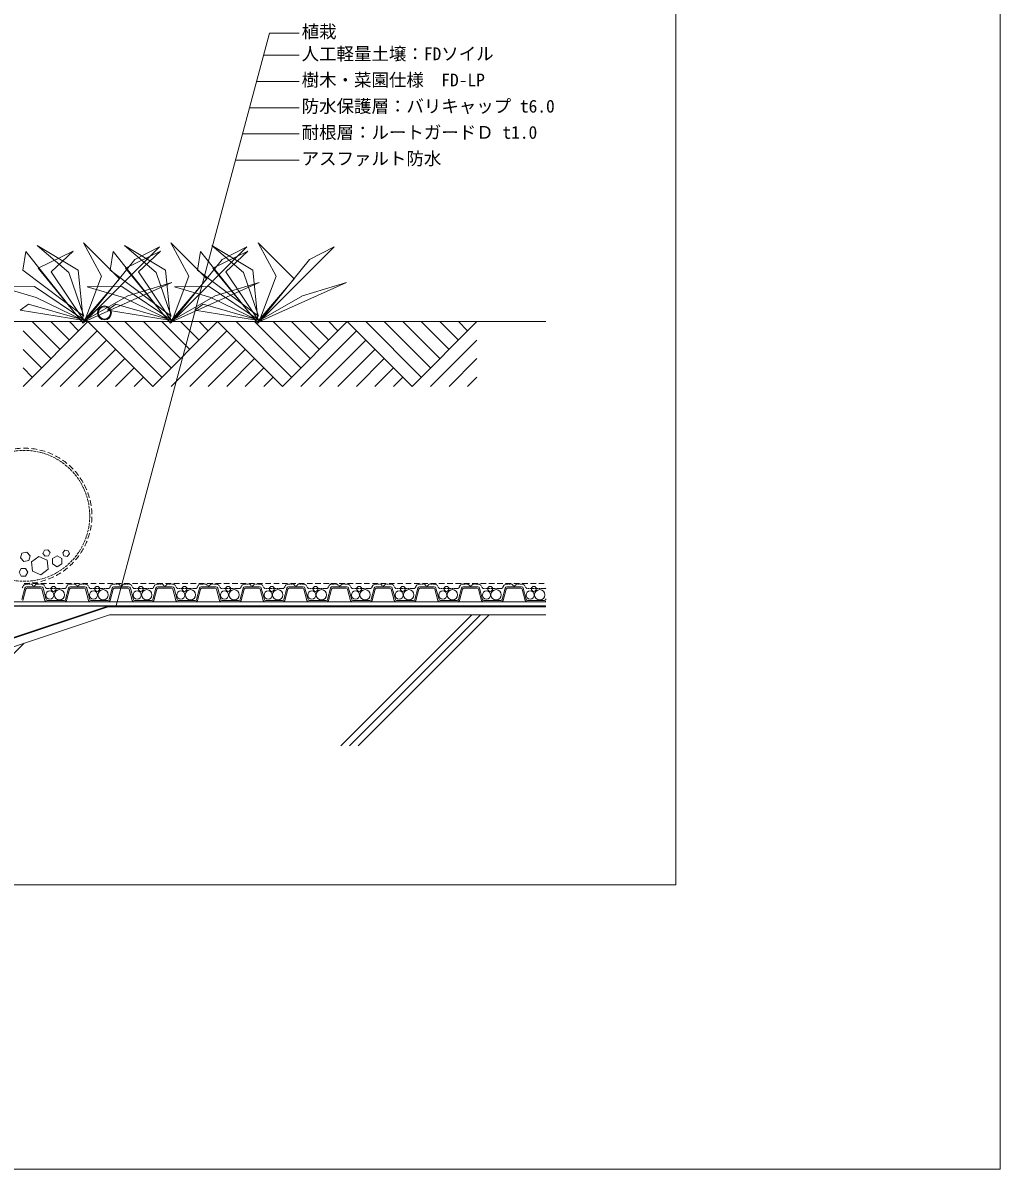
# Model space of a CAD drawing. Units: millimetres, scale not verified. Extents: x -1420 to 1420, y -985 to 985.
# Drawn here: x 301 to 1420, y -985 to 328 of the extents above; entities that cross this region are included whole.
import ezdxf
from ezdxf.enums import TextEntityAlignment as Align

# ---------------------------------------------------------------- set-up
doc = ezdxf.new("R2010")
doc.units = ezdxf.units.MM
for name, pattern in [('DASHED1', [1.8, 1.2, -0.6]), ('DASHED3', [4, 3, -1]), ('USER3', [9.525, 6.35, -3.175])]:
    doc.linetypes.add(name, pattern=pattern)
for name, color, linetype, lineweight in [('0-0_0', 7, 'Continuous', 18), ('0-1_HATCH', 9, 'Continuous', 18), ('0-3_KUTAI', 3, 'Continuous', 18), ('0-4_BOUSUI', 1, 'Continuous', 18), ('0-5_MOJI', 7, 'Continuous', 18), ('0-7_buhin', 2, 'Continuous', 18), ('0-9_GREEN', 7, 'Continuous', 20), ('0-A_fd-l', 8, 'Continuous', 18)]:
    doc.layers.add(name, color=color, linetype=linetype, lineweight=lineweight)
doc.styles.add('ＭＳ ゴシック', font='')
doc.styles.get('ＭＳ ゴシック').set_extended_font_data('MS Gothic')

# ---------------------------------------------------------------- blocks, each defined once
blk = doc.blocks.new('green')
at = {"layer": '0-9_GREEN'}
for p, q in [((-69.142, 60.676), (-65.379, 81.842)), ((-65.379, 81.842), (-4.233, 4.704)), ((87.487, 87.486), (0, 0)), ((0.471, 91.72), (21.167, 53.621)), ((41.862, 50.799), (0.471, 91.72)), ((59.265, 72.905), (87.487, 87.486)), ((1.882, 1.882), (59.265, 72.905)), ((0.941, 7.996), (-69.142, 60.676)), ((0, 0), (-51.268, 63.028)), ((-36.687, 58.795), (0, 4.234)), ((-16.462, 57.854), (0.941, 7.996)), ((0, 4.234), (-5.644, 60.676)), ((21.167, 53.621), (1.882, 2.822)), ((1.882, 2.822), (-55.502, 41.862)), ((1.412, 3.293), (41.862, 50.799)), ((101.597, 46.565), (1.882, 1.882)), ((51.269, 31.044), (101.597, 46.565)), ((-53.62, 29.162), (1.412, 2.352)), ((1.412, 2.352), (51.269, 31.044)), ((-62.557, 21.637), (-71.964, 14.581)), ((-71.964, 14.581), (-1.411, 3.293)), ((-4.233, 4.704), (-62.557, 21.637))]:
    blk.add_line(p, q, dxfattribs=at)
for points in [[(-5.644, 60.676), (-52.679, 88.897), (-16.462, 57.854)], [(-51.268, 63.028), (-11.288, 82.312), (-36.687, 58.795)], [(-55.502, 41.862), (-95.482, 41.392), (-53.62, 29.162)]]:
    blk.add_lwpolyline(points, dxfattribs=at)

msp = doc.modelspace()

# ---------------------------------------------------------------- linework, layer by layer
at = {"layer": '0-0_0'}
for points in [[(-1420, -985), (1420, -985), (1420, 985), (-1420, 985)], [(-751.128, -659.421), (1048.872, -659.421), (1048.872, 540.579), (-751.128, 540.579)]]:
    msp.add_lwpolyline(points, close=True, dxfattribs=at)
at = {"layer": '0-1_HATCH'}
for p, q in [((301.141, -88.44), (375.387, -14.194)), ((301.141, -24.8), (332.961, -56.62)), ((311.747, -14.194), (343.567, -46.014)), ((322.354, -88.44), (385.994, -24.8)), ((332.961, -14.194), (354.174, -35.407)), ((354.174, -14.194), (364.78, -24.8)), ((375.387, -14.194), (449.633, -88.44)), ((396.6, -14.194), (460.24, -77.833)), ((417.813, -14.194), (470.846, -67.227)), ((439.027, -14.194), (481.453, -56.62)), ((449.633, -88.44), (523.879, -14.194)), ((460.24, -14.194), (492.06, -46.014)), ((470.846, -88.44), (534.486, -24.8)), ((481.453, -14.194), (502.666, -35.407)), ((502.666, -14.194), (513.273, -24.8)), ((523.879, -14.194), (598.126, -88.44)), ((545.093, -14.194), (608.732, -77.833)), ((566.306, -14.194), (619.339, -67.227)), ((587.519, -14.194), (629.945, -56.62)), ((598.126, -88.44), (672.372, -14.194)), ((608.732, -14.194), (640.552, -46.014)), ((619.339, -88.44), (682.978, -24.8)), ((629.945, -14.194), (651.159, -35.407)), ((651.159, -14.194), (661.765, -24.8)), ((693.585, -14.194), (757.225, -77.833)), ((714.798, -14.194), (767.831, -67.227)), ((736.011, -14.194), (778.438, -56.62)), ((757.225, -14.194), (789.044, -46.014)), ((778.438, -14.194), (799.651, -35.407)), ((799.651, -14.194), (810.258, -24.8)), ((343.567, -88.44), (396.6, -35.407)), ((492.06, -88.44), (545.093, -35.407)), ((640.552, -88.44), (693.585, -35.407)), ((767.831, -88.44), (820.864, -35.407)), ((301.141, -46.014), (322.354, -67.227)), ((364.78, -88.44), (407.207, -46.014)), ((513.273, -88.44), (555.699, -46.014)), ((661.765, -88.44), (704.192, -46.014)), ((385.994, -88.44), (417.813, -56.62)), ((534.486, -88.44), (566.306, -56.62)), ((682.978, -88.44), (714.798, -56.62)), ((789.044, -88.44), (820.864, -56.62)), ((301.141, -67.227), (311.747, -77.833)), ((407.207, -88.44), (428.42, -67.227)), ((428.42, -88.44), (439.027, -77.833)), ((555.699, -88.44), (576.912, -67.227)), ((576.912, -88.44), (587.519, -77.833)), ((704.192, -88.44), (725.405, -67.227)), ((725.405, -88.44), (736.011, -77.833)), ((810.258, -88.44), (820.864, -77.833)), ((665, -500), (815, -350)), ((675, -500), (825, -350)), ((685, -500), (835, -350)), ((185, -500), (302.5, -382.5))]:
    msp.add_line(p, q, dxfattribs=at)
msp.add_lwpolyline([(672.372, -14.194), (746.618, -88.44), (820.864, -14.194)], dxfattribs=at)
at = {"layer": '0-3_KUTAI'}
for p, q in [((220, -14.2), (900, -14.2)), ((280, -390), (400, -350)), ((900, -350), (400, -350))]:
    msp.add_line(p, q, dxfattribs=at)
at = {"layer": '0-4_BOUSUI'}
for points in [[(900, -340), (398.377, -340), (277.801, -380.192), (231.982, -385.69)], [(900, -341), (398.54, -341), (278.021, -381.173), (232.101, -386.683)]]:
    msp.add_lwpolyline(points, dxfattribs=at)
at = {"layer": '0-5_MOJI'}
for p, q in [((407.377, -341), (583.537, 316.439)), ((583.537, 316.439), (617.194, 316.439)), ((576.688, 290.879), (617.194, 290.879)), ((568.65, 260.879), (617.194, 260.879)), ((560.611, 230.879), (617.194, 230.879)), ((552.573, 200.879), (617.194, 200.879)), ((544.534, 170.879), (617.194, 170.879))]:
    msp.add_line(p, q, dxfattribs=at)
at = {"layer": '0-7_buhin'}
for points in [[(326.319, -283.017), (330.406, -282.584), (332.074, -278.827), (329.655, -275.504), (325.568, -275.937), (323.899, -279.694)], [(309.301, -282.326), (305.435, -278.168), (299.902, -279.437), (298.234, -284.863), (302.099, -289.021), (307.632, -287.752)], [(321.577, -304.101), (329.988, -297.881), (328.807, -287.487), (319.215, -283.313), (310.804, -289.533), (311.985, -299.927)], [(340.278, -294.912), (345.7, -291.782), (345.7, -285.52), (340.278, -282.39), (334.855, -285.52), (334.855, -291.782)], [(354.181, -280.328), (352.902, -276.7), (349.12, -275.994), (346.618, -278.916), (347.897, -282.544), (351.679, -283.25)], [(304.101, -305.626), (306.603, -301.292), (304.101, -296.958), (299.096, -296.958), (296.594, -301.292), (299.096, -305.626)]]:
    msp.add_lwpolyline(points, close=True, dxfattribs=at)
for radius in [8, 8, 7, 7]:
    msp.add_circle((394.362, -4.2), radius, dxfattribs=at)
at = {"layer": '0-A_fd-l', "color": 3, "linetype": 'USER3'}
for p, q in [((302.5, -314.2), (653.64, -314.2)), ((653.64, -314.2), (900, -314.2))]:
    msp.add_line(p, q, dxfattribs=at)
at = {"layer": '0-A_fd-l', "linetype": 'DASHED1'}
for p, q in [((310.811, -315), (304.338, -315)), ((322.941, -315), (316.468, -315)), ((360.811, -315), (354.338, -315)), ((372.941, -315), (366.468, -315)), ((410.811, -315), (404.338, -315)), ((422.941, -315), (416.468, -315)), ((460.811, -315), (454.338, -315)), ((472.941, -315), (466.468, -315)), ((510.811, -315), (504.338, -315)), ((522.941, -315), (516.468, -315)), ((560.811, -315), (554.338, -315)), ((572.941, -315), (566.468, -315)), ((610.811, -315), (604.338, -315)), ((622.941, -315), (616.468, -315)), ((660.811, -315), (653.64, -315)), ((672.941, -315), (666.468, -315)), ((710.811, -315), (704.338, -315)), ((722.941, -315), (716.468, -315)), ((760.811, -315), (754.338, -315)), ((772.941, -315), (766.468, -315)), ((810.811, -315), (804.338, -315)), ((822.941, -315), (816.468, -315)), ((860.811, -315), (854.338, -315)), ((872.941, -315), (866.468, -315)), ((301.766, -316.457), (300.077, -319.272)), ((327.203, -319.272), (325.514, -316.457)), ((348.79, -320), (328.489, -320)), ((351.766, -316.457), (350.077, -319.272)), ((377.203, -319.272), (375.514, -316.457)), ((398.79, -320), (378.489, -320)), ((401.766, -316.457), (400.077, -319.272)), ((427.203, -319.272), (425.514, -316.457)), ((448.79, -320), (428.489, -320)), ((451.766, -316.457), (450.077, -319.272)), ((477.203, -319.272), (475.514, -316.457)), ((498.79, -320), (478.489, -320)), ((501.766, -316.457), (500.077, -319.272)), ((527.203, -319.272), (525.514, -316.457)), ((548.79, -320), (528.489, -320)), ((551.766, -316.457), (550.077, -319.272)), ((577.203, -319.272), (575.514, -316.457)), ((598.79, -320), (578.489, -320)), ((601.766, -316.457), (600.077, -319.272)), ((627.203, -319.272), (625.514, -316.457)), ((648.79, -320), (628.489, -320)), ((651.766, -316.457), (650.077, -319.272)), ((677.203, -319.272), (675.514, -316.457)), ((698.79, -320), (678.489, -320)), ((701.766, -316.457), (700.077, -319.272)), ((727.203, -319.272), (725.514, -316.457)), ((748.79, -320), (728.489, -320)), ((751.766, -316.457), (750.077, -319.272)), ((777.203, -319.272), (775.514, -316.457)), ((798.79, -320), (778.489, -320)), ((801.766, -316.457), (800.077, -319.272)), ((827.203, -319.272), (825.514, -316.457)), ((848.79, -320), (828.489, -320)), ((851.766, -316.457), (850.077, -319.272)), ((877.203, -319.272), (875.514, -316.457)), ((898.79, -320), (878.489, -320))]:
    msp.add_line(p, q, dxfattribs=at)
at = {"layer": '0-A_fd-l'}
for p, q in [((303.242, -319.482), (299.784, -332.388)), ((304.493, -320.612), (301.035, -333.518)), ((322.105, -318), (305.174, -318)), ((321.338, -319.5), (305.942, -319.5)), ((326.245, -333.518), (322.787, -320.612)), ((327.495, -332.388), (324.037, -319.482)), ((353.242, -319.482), (349.784, -332.388)), ((354.493, -320.612), (351.035, -333.518)), ((372.105, -318), (355.174, -318)), ((371.338, -319.5), (355.942, -319.5)), ((376.245, -333.518), (372.787, -320.612)), ((377.495, -332.388), (374.037, -319.482)), ((403.242, -319.482), (399.784, -332.388)), ((404.493, -320.612), (401.035, -333.518)), ((422.105, -318), (405.174, -318)), ((421.338, -319.5), (405.942, -319.5)), ((426.245, -333.518), (422.787, -320.612)), ((427.495, -332.388), (424.037, -319.482)), ((453.242, -319.482), (449.784, -332.388)), ((454.493, -320.612), (451.035, -333.518)), ((472.105, -318), (455.174, -318)), ((471.338, -319.5), (455.942, -319.5)), ((476.245, -333.518), (472.787, -320.612)), ((477.495, -332.388), (474.037, -319.482)), ((503.242, -319.482), (499.784, -332.388)), ((504.493, -320.612), (501.035, -333.518)), ((522.105, -318), (505.174, -318)), ((521.338, -319.5), (505.942, -319.5)), ((526.245, -333.518), (522.787, -320.612)), ((527.495, -332.388), (524.037, -319.482)), ((553.242, -319.482), (549.784, -332.388)), ((554.493, -320.612), (551.035, -333.518)), ((572.105, -318), (555.174, -318)), ((571.338, -319.5), (555.942, -319.5)), ((576.245, -333.518), (572.787, -320.612)), ((577.495, -332.388), (574.037, -319.482)), ((603.242, -319.482), (599.784, -332.388)), ((604.493, -320.612), (601.035, -333.518)), ((622.105, -318), (605.174, -318)), ((621.338, -319.5), (605.942, -319.5)), ((626.245, -333.518), (622.787, -320.612)), ((627.495, -332.388), (624.037, -319.482)), ((653.242, -319.482), (649.784, -332.388)), ((653.64, -323.796), (651.035, -333.518)), ((654.493, -320.612), (653.64, -323.796)), ((672.105, -318), (655.174, -318)), ((671.338, -319.5), (655.942, -319.5)), ((676.245, -333.518), (672.787, -320.612)), ((677.495, -332.388), (674.037, -319.482)), ((703.242, -319.482), (699.784, -332.388)), ((704.493, -320.612), (701.035, -333.518)), ((722.105, -318), (705.174, -318)), ((721.338, -319.5), (705.942, -319.5)), ((726.245, -333.518), (722.787, -320.612)), ((727.495, -332.388), (724.037, -319.482)), ((753.242, -319.482), (749.784, -332.388)), ((754.493, -320.612), (751.035, -333.518)), ((772.105, -318), (755.174, -318)), ((771.338, -319.5), (755.942, -319.5)), ((776.245, -333.518), (772.787, -320.612)), ((777.495, -332.388), (774.037, -319.482)), ((803.242, -319.482), (799.784, -332.388)), ((804.493, -320.612), (801.035, -333.518)), ((822.105, -318), (805.174, -318)), ((821.338, -319.5), (805.942, -319.5)), ((826.245, -333.518), (822.787, -320.612)), ((827.495, -332.388), (824.037, -319.482)), ((853.242, -319.482), (849.784, -332.388)), ((854.493, -320.612), (851.035, -333.518)), ((872.105, -318), (855.174, -318)), ((871.338, -319.5), (855.942, -319.5)), ((876.245, -333.518), (872.787, -320.612)), ((877.495, -332.388), (874.037, -319.482)), ((349.103, -335), (328.176, -335)), ((348.335, -333.5), (328.944, -333.5)), ((399.103, -335), (378.176, -335)), ((398.335, -333.5), (378.944, -333.5)), ((449.103, -335), (428.176, -335)), ((448.335, -333.5), (428.944, -333.5)), ((499.103, -335), (478.176, -335)), ((498.335, -333.5), (478.944, -333.5)), ((549.103, -335), (528.176, -335)), ((548.335, -333.5), (528.944, -333.5)), ((599.103, -335), (578.176, -335)), ((598.335, -333.5), (578.944, -333.5)), ((649.103, -335), (628.176, -335)), ((648.335, -333.5), (628.944, -333.5)), ((699.103, -335), (678.176, -335)), ((698.335, -333.5), (678.944, -333.5)), ((749.103, -335), (728.176, -335)), ((748.335, -333.5), (728.944, -333.5)), ((799.103, -335), (778.176, -335)), ((798.335, -333.5), (778.944, -333.5)), ((849.103, -335), (828.176, -335)), ((848.335, -333.5), (828.944, -333.5)), ((899.103, -335), (878.176, -335)), ((898.335, -333.5), (878.944, -333.5)), ((900, -331.583), (899.784, -332.388))]:
    msp.add_line(p, q, dxfattribs=at)
at = {"layer": '0-A_fd-l', "color": 6}
for p, q in [((653.64, -335), (219, -335)), ((653.64, -339.7), (219, -339.7)), ((900, -335), (653.64, -335)), ((900, -339.7), (653.64, -339.7))]:
    msp.add_line(p, q, dxfattribs=at)
at = {"layer": '0-A_fd-l', "color": 7}
for p, q in [((653.64, -340), (219, -340)), ((900, -340), (653.64, -340))]:
    msp.add_line(p, q, dxfattribs=at)
at = {"layer": '0-A_fd-l', "color": 3, "linetype": 'DASHED3'}
msp.add_circle((302.5, -236.7), 75, dxfattribs=at)
at = {"layer": '0-A_fd-l'}
for centre, radius in [((331.857, -327.383), 4.654), ((336.087, -320.397), 2.82), ((342.856, -327.101), 5.923), ((381.857, -327.383), 4.654), ((386.087, -320.397), 2.82), ((392.856, -327.101), 5.923), ((431.857, -327.383), 4.654), ((436.087, -320.397), 2.82), ((442.856, -327.101), 5.923), ((481.857, -327.383), 4.654), ((486.087, -320.397), 2.82), ((492.856, -327.101), 5.923), ((531.857, -327.383), 4.654), ((536.087, -320.397), 2.82), ((542.856, -327.101), 5.923), ((581.857, -327.383), 4.654), ((586.087, -320.397), 2.82), ((592.856, -327.101), 5.923), ((631.857, -327.383), 4.654), ((636.087, -320.397), 2.82), ((642.856, -327.101), 5.923), ((681.857, -327.383), 4.654), ((686.087, -320.397), 2.82), ((692.856, -327.101), 5.923), ((731.857, -327.383), 4.654), ((736.087, -320.397), 2.82), ((742.856, -327.101), 5.923), ((781.857, -327.383), 4.654), ((786.087, -320.397), 2.82), ((792.856, -327.101), 5.923), ((831.857, -327.383), 4.654), ((836.087, -320.397), 2.82), ((842.856, -327.101), 5.923), ((881.857, -327.383), 4.654), ((886.087, -320.397), 2.82), ((892.856, -327.101), 5.923)]:
    msp.add_circle(centre, radius, dxfattribs=at)
at = {"layer": '0-A_fd-l', "color": 3, "linetype": 'USER3'}
msp.add_arc((302.5, -236.7), 77.5, 270, 180, dxfattribs=at)
at = {"layer": '0-A_fd-l', "linetype": 'DASHED1'}
for centre, radius, start, end in [((304.338, -318), 3, 90, 149.03624), ((310.811, -316), 1, 19.47122, 90), ((316.468, -316), 1, 90, 160.52878), ((322.941, -318), 3, 30.96376, 90), ((354.338, -318), 3, 90, 149.03624), ((360.811, -316), 1, 19.47122, 90), ((366.468, -316), 1, 90, 160.52878), ((372.941, -318), 3, 30.96376, 90), ((404.338, -318), 3, 90, 149.03624), ((410.811, -316), 1, 19.47122, 90), ((416.468, -316), 1, 90, 160.52878), ((422.941, -318), 3, 30.96376, 90), ((454.338, -318), 3, 90, 149.03624), ((460.811, -316), 1, 19.47122, 90), ((466.468, -316), 1, 90, 160.52878), ((472.941, -318), 3, 30.96376, 90), ((504.338, -318), 3, 90, 149.03624), ((510.811, -316), 1, 19.47122, 90), ((516.468, -316), 1, 90, 160.52878), ((522.941, -318), 3, 30.96376, 90), ((554.338, -318), 3, 90, 149.03624), ((560.811, -316), 1, 19.47122, 90), ((566.468, -316), 1, 90, 160.52878), ((572.941, -318), 3, 30.96376, 90), ((604.338, -318), 3, 90, 149.03624), ((610.811, -316), 1, 19.47122, 90), ((616.468, -316), 1, 90, 160.52878), ((622.941, -318), 3, 30.96376, 90), ((654.338, -318), 3, 103.46534, 149.03624), ((660.811, -316), 1, 19.47122, 90), ((666.468, -316), 1, 90, 160.52878), ((672.941, -318), 3, 30.96376, 90), ((704.338, -318), 3, 90, 149.03624), ((710.811, -316), 1, 19.47122, 90), ((716.468, -316), 1, 90, 160.52878), ((722.941, -318), 3, 30.96376, 90), ((754.338, -318), 3, 90, 149.03624), ((760.811, -316), 1, 19.47122, 90), ((766.468, -316), 1, 90, 160.52878), ((772.941, -318), 3, 30.96376, 90), ((804.338, -318), 3, 90, 149.03624), ((810.811, -316), 1, 19.47122, 90), ((816.468, -316), 1, 90, 160.52878), ((822.941, -318), 3, 30.96376, 90), ((854.338, -318), 3, 90, 149.03624), ((860.811, -316), 1, 19.47122, 90), ((866.468, -316), 1, 90, 160.52878), ((872.941, -318), 3, 30.96376, 90), ((313.64, -315), 2, 199.47122, 340.52878), ((328.489, -318.5), 1.5, 210.96376, 270), ((348.79, -318.5), 1.5, 270, 329.03624), ((363.64, -315), 2, 199.47122, 340.52878), ((378.489, -318.5), 1.5, 210.96376, 270), ((398.79, -318.5), 1.5, 270, 329.03624), ((413.64, -315), 2, 199.47122, 340.52878), ((428.489, -318.5), 1.5, 210.96376, 270), ((448.79, -318.5), 1.5, 270, 329.03624), ((463.64, -315), 2, 199.47122, 340.52878), ((478.489, -318.5), 1.5, 210.96376, 270), ((498.79, -318.5), 1.5, 270, 329.03624), ((513.64, -315), 2, 199.47122, 340.52878), ((528.489, -318.5), 1.5, 210.96376, 270), ((548.79, -318.5), 1.5, 270, 329.03624), ((563.64, -315), 2, 199.47122, 340.52878), ((578.489, -318.5), 1.5, 210.96376, 270), ((598.79, -318.5), 1.5, 270, 329.03624), ((613.64, -315), 2, 199.47122, 340.52878), ((628.489, -318.5), 1.5, 210.96376, 270), ((648.79, -318.5), 1.5, 270, 329.03624), ((663.64, -315), 2, 199.47122, 340.52878), ((678.489, -318.5), 1.5, 210.96376, 270), ((698.79, -318.5), 1.5, 270, 329.03624), ((713.64, -315), 2, 199.47122, 340.52878), ((728.489, -318.5), 1.5, 210.96376, 270), ((748.79, -318.5), 1.5, 270, 329.03624), ((763.64, -315), 2, 199.47122, 340.52878), ((778.489, -318.5), 1.5, 210.96376, 270), ((798.79, -318.5), 1.5, 270, 329.03624), ((813.64, -315), 2, 199.47122, 340.52878), ((828.489, -318.5), 1.5, 210.96376, 270), ((848.79, -318.5), 1.5, 270, 329.03624), ((863.64, -315), 2, 199.47122, 340.52878), ((878.489, -318.5), 1.5, 210.96376, 270), ((898.79, -318.5), 1.5, 270, 323.75054)]:
    msp.add_arc(centre, radius, start, end, dxfattribs=at)
at = {"layer": '0-A_fd-l'}
for centre, radius, start, end in [((305.174, -320), 2, 90, 165), ((305.942, -321), 1.5, 90, 165), ((321.338, -321), 1.5, 15, 90), ((322.105, -320), 2, 15, 90), ((355.174, -320), 2, 90, 165), ((355.942, -321), 1.5, 90, 165), ((371.338, -321), 1.5, 15, 90), ((372.105, -320), 2, 15, 90), ((405.174, -320), 2, 90, 165), ((405.942, -321), 1.5, 90, 165), ((421.338, -321), 1.5, 15, 90), ((422.105, -320), 2, 15, 90), ((455.174, -320), 2, 90, 165), ((455.942, -321), 1.5, 90, 165), ((471.338, -321), 1.5, 15, 90), ((472.105, -320), 2, 15, 90), ((505.174, -320), 2, 90, 165), ((505.942, -321), 1.5, 90, 165), ((521.338, -321), 1.5, 15, 90), ((522.105, -320), 2, 15, 90), ((555.174, -320), 2, 90, 165), ((555.942, -321), 1.5, 90, 165), ((571.338, -321), 1.5, 15, 90), ((572.105, -320), 2, 15, 90), ((605.174, -320), 2, 90, 165), ((605.942, -321), 1.5, 90, 165), ((621.338, -321), 1.5, 15, 90), ((622.105, -320), 2, 15, 90), ((655.174, -320), 2, 140.11446, 165), ((655.174, -320), 2, 90, 140.11446), ((655.942, -321), 1.5, 90, 165), ((671.338, -321), 1.5, 15, 90), ((672.105, -320), 2, 15, 90), ((705.174, -320), 2, 90, 165), ((705.942, -321), 1.5, 90, 165), ((721.338, -321), 1.5, 15, 90), ((722.105, -320), 2, 15, 90), ((755.174, -320), 2, 90, 165), ((755.942, -321), 1.5, 90, 165), ((771.338, -321), 1.5, 15, 90), ((772.105, -320), 2, 15, 90), ((805.174, -320), 2, 90, 165), ((805.942, -321), 1.5, 90, 165), ((821.338, -321), 1.5, 15, 90), ((822.105, -320), 2, 15, 90), ((855.174, -320), 2, 90, 165), ((855.942, -321), 1.5, 90, 165), ((871.338, -321), 1.5, 15, 90), ((872.105, -320), 2, 15, 90), ((328.176, -333), 2, 195, 270), ((328.944, -332), 1.5, 195, 270), ((348.335, -332), 1.5, 270, 345), ((349.103, -333), 2, 270, 345), ((378.176, -333), 2, 195, 270), ((378.944, -332), 1.5, 195, 270), ((398.335, -332), 1.5, 270, 345), ((399.103, -333), 2, 270, 345), ((428.176, -333), 2, 195, 270), ((428.944, -332), 1.5, 195, 270), ((448.335, -332), 1.5, 270, 345), ((449.103, -333), 2, 270, 345), ((478.176, -333), 2, 195, 270), ((478.944, -332), 1.5, 195, 270), ((498.335, -332), 1.5, 270, 345), ((499.103, -333), 2, 270, 345), ((528.176, -333), 2, 195, 270), ((528.944, -332), 1.5, 195, 270), ((548.335, -332), 1.5, 270, 345), ((549.103, -333), 2, 270, 345), ((578.176, -333), 2, 195, 270), ((578.944, -332), 1.5, 195, 270), ((598.335, -332), 1.5, 270, 345), ((599.103, -333), 2, 270, 345), ((628.176, -333), 2, 195, 270), ((628.944, -332), 1.5, 195, 270), ((648.335, -332), 1.5, 270, 345), ((649.103, -333), 2, 270, 345), ((678.176, -333), 2, 195, 270), ((678.944, -332), 1.5, 195, 270), ((698.335, -332), 1.5, 270, 345), ((699.103, -333), 2, 270, 345), ((728.176, -333), 2, 195, 270), ((728.944, -332), 1.5, 195, 270), ((748.335, -332), 1.5, 270, 345), ((749.103, -333), 2, 270, 345), ((778.176, -333), 2, 195, 270), ((778.944, -332), 1.5, 195, 270), ((798.335, -332), 1.5, 270, 345), ((799.103, -333), 2, 270, 345), ((828.176, -333), 2, 195, 270), ((828.944, -332), 1.5, 195, 270), ((848.335, -332), 1.5, 270, 345), ((849.103, -333), 2, 270, 345), ((878.176, -333), 2, 195, 270), ((878.944, -332), 1.5, 195, 270), ((898.335, -332), 1.5, 270, 345), ((899.103, -333), 2, 270, 296.656)]:
    msp.add_arc(centre, radius, start, end, dxfattribs=at)

# ---------------------------------------------------------------- block references
at = {"layer": '0-5_MOJI'}
for p in [(369.913, -15.828), (469.913, -15.828), (569.913, -15.828)]:
    msp.add_blockref('green', p, dxfattribs=at)

# ---------------------------------------------------------------- texts
at = {"layer": '0-5_MOJI', "style": 'ＭＳ ゴシック'}
for s, p in [('植栽', (620.194, 306.439)), ('人工軽量土壌：FDソイル', (620.194, 280.879)), ('樹木・菜園仕様\u3000FD-LP', (620.194, 250.879)), ('防水保護層：バリキャップ t6.0', (620.194, 220.879)), ('耐根層：ルートガードＤ t1.0', (620.194, 190.879)), ('アスファルト防水', (620.194, 160.879))]:
    msp.add_text(s, height=14.66, dxfattribs=at).set_placement(p, align=Align.BOTTOM_LEFT)

doc.saveas('drawing.dxf')
